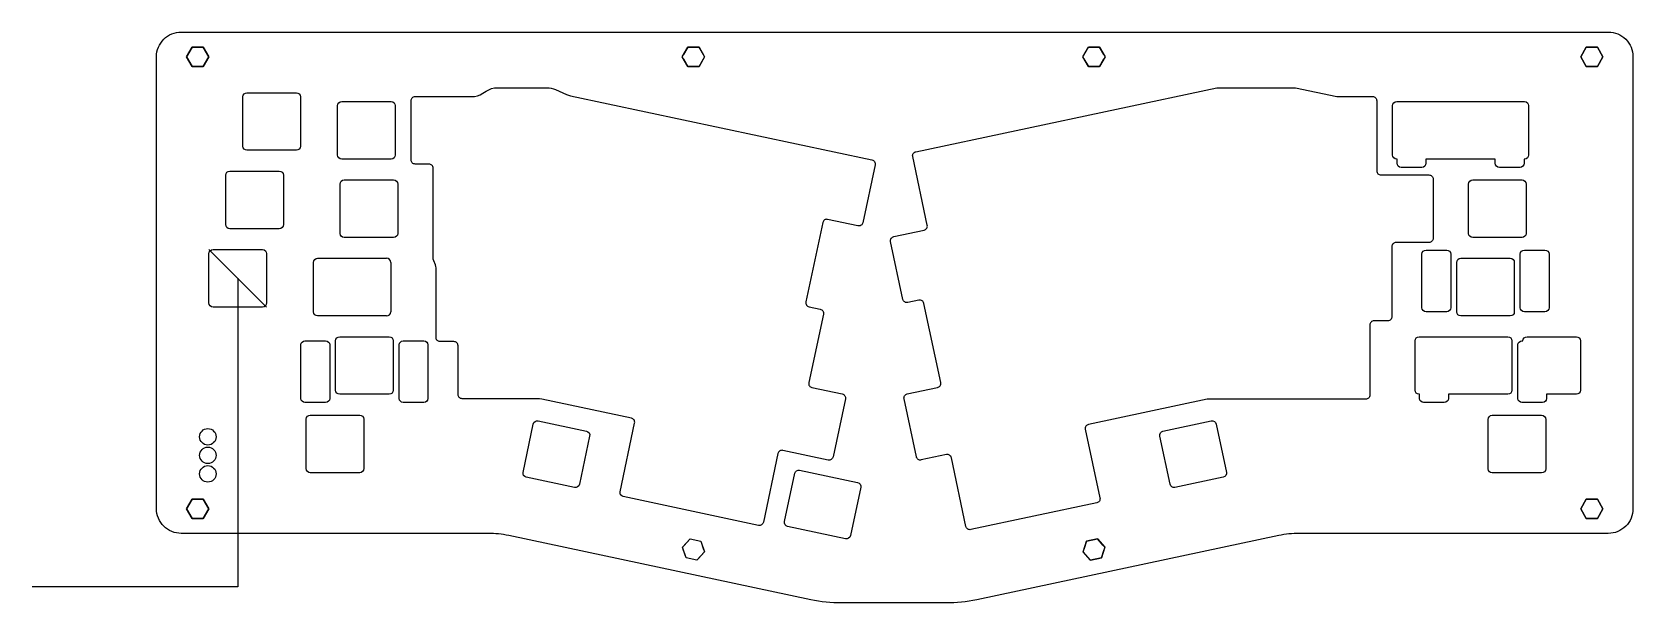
# Model space of a CAD drawing. Header units: millimetres. Extents: x 0 to 389, y -4 to 135.
import ezdxf

# ---------------------------------------------------------------- set-up
doc = ezdxf.new("R2010")
doc.units = ezdxf.units.MM
doc.layers.get('0').update_dxf_attribs({"linetype": 'CONTINUOUS'})

msp = doc.modelspace()

# ---------------------------------------------------------------- linework, layer by layer
for p, q in [((38.89, 131.2), (37.54, 128.85)), ((37.54, 128.85), (38.89, 126.5)), ((41.61, 131.2), (38.89, 131.2)), ((42.96, 128.85), (41.61, 131.2)), ((41.61, 126.5), (42.96, 128.85)), ((159.36, 131.2), (158.29, 129.35)), ((159.36, 131.2), (158.29, 129.35)), ((162.08, 131.2), (159.36, 131.2)), ((162.08, 131.2), (159.36, 131.2)), ((163.14, 129.35), (162.08, 131.2)), ((163.14, 129.35), (162.08, 131.2)), ((259.38, 131.2), (256.66, 131.2)), ((259.38, 131.2), (256.66, 131.2)), ((260.45, 129.35), (259.38, 131.2)), ((260.45, 129.35), (259.38, 131.2)), ((377.63, 131.2), (376.28, 128.85)), ((376.28, 128.85), (377.63, 126.5)), ((380.35, 131.2), (377.63, 131.2)), ((381.7, 128.85), (380.35, 131.2)), ((380.35, 126.5), (381.7, 128.85)), ((38.89, 126.5), (41.61, 126.5)), ((158.29, 128.35), (159.36, 126.5)), ((158.29, 128.35), (159.36, 126.5)), ((159.36, 126.5), (162.08, 126.5)), ((159.36, 126.5), (162.08, 126.5)), ((162.08, 126.5), (163.14, 128.35)), ((162.08, 126.5), (163.14, 128.35)), ((255.6, 128.35), (256.66, 126.5)), ((256.66, 126.5), (259.38, 126.5)), ((256.66, 126.5), (259.38, 126.5)), ((259.38, 126.5), (260.45, 128.35)), ((259.38, 126.5), (260.45, 128.35)), ((377.63, 126.5), (380.35, 126.5)), ((51.23, 107.1), (51.23, 119.1)), ((51.23, 107.1), (51.23, 119.1)), ((52.23, 120.1), (64.23, 120.1)), ((52.23, 120.1), (64.23, 120.1)), ((65.23, 119.1), (65.23, 107.1)), ((65.23, 119.1), (65.23, 107.1)), ((74.25, 104.96), (74.25, 116.96)), ((74.25, 104.96), (74.25, 116.96)), ((75.25, 117.96), (87.25, 117.96)), ((75.25, 117.96), (87.25, 117.96)), ((88.25, 116.96), (88.25, 104.96)), ((88.25, 116.96), (88.25, 104.96)), ((330.58, 104.96), (330.58, 116.96)), ((330.58, 104.96), (330.58, 116.96)), ((331.58, 117.96), (362.63, 117.96)), ((331.58, 117.96), (362.63, 117.96)), ((363.63, 116.96), (363.63, 104.96)), ((363.63, 116.96), (363.63, 104.96)), ((64.23, 106.1), (52.23, 106.1)), ((64.23, 106.1), (52.23, 106.1)), ((87.25, 103.96), (75.25, 103.96)), ((87.25, 103.96), (75.25, 103.96)), ((331.67, 103.96), (331.58, 103.96)), ((331.67, 103.96), (331.58, 103.96)), ((331.67, 102.96), (331.67, 103.96)), ((331.67, 102.96), (331.67, 103.96)), ((337.67, 101.96), (332.67, 101.96)), ((337.67, 101.96), (332.67, 101.96)), ((338.67, 103.96), (338.67, 102.96)), ((355.54, 103.96), (338.67, 103.96)), ((338.67, 103.96), (338.67, 102.96)), ((355.54, 103.96), (338.67, 103.96)), ((355.54, 102.96), (355.54, 103.96)), ((355.54, 102.96), (355.54, 103.96)), ((361.54, 101.96), (356.54, 101.96)), ((361.54, 101.96), (356.54, 101.96)), ((362.54, 103.96), (362.54, 102.96)), ((362.63, 103.96), (362.54, 103.96)), ((362.54, 103.96), (362.54, 102.96)), ((362.63, 103.96), (362.54, 103.96)), ((47.07, 88.05), (47.07, 100.05)), ((47.07, 88.05), (47.07, 100.05)), ((48.07, 101.05), (60.07, 101.05)), ((48.07, 101.05), (60.07, 101.05)), ((61.07, 100.05), (61.07, 88.05)), ((61.07, 100.05), (61.07, 88.05)), ((74.85, 85.91), (74.85, 97.91)), ((74.85, 85.91), (74.85, 97.91)), ((75.85, 98.91), (87.85, 98.91)), ((75.85, 98.91), (87.85, 98.91)), ((88.85, 97.91), (88.85, 85.91)), ((88.85, 97.91), (88.85, 85.91)), ((349.04, 85.91), (349.04, 97.91)), ((349.04, 85.91), (349.04, 97.91)), ((350.04, 98.91), (362.04, 98.91)), ((350.04, 98.91), (362.04, 98.91)), ((363.04, 97.91), (363.04, 85.91)), ((363.04, 97.91), (363.04, 85.91)), ((60.07, 87.05), (48.07, 87.05)), ((60.07, 87.05), (48.07, 87.05)), ((43, 82), (57, 68)), ((44, 82), (56, 82)), ((44, 82), (56, 82)), ((87.85, 84.91), (75.85, 84.91)), ((87.85, 84.91), (75.85, 84.91)), ((338.72, 81.86), (343.72, 81.86)), ((338.72, 81.86), (343.72, 81.86)), ((362.04, 84.91), (350.04, 84.91)), ((362.04, 84.91), (350.04, 84.91)), ((362.6, 81.86), (367.6, 81.86)), ((362.6, 81.86), (367.6, 81.86)), ((43, 69), (43, 81)), ((43, 69), (43, 81)), ((57, 81), (57, 69)), ((57, 81), (57, 69)), ((68.4, 66.86), (68.4, 78.86)), ((68.4, 66.86), (68.4, 78.86)), ((69.4, 79.86), (86.16, 79.86)), ((69.4, 79.86), (86.16, 79.86)), ((87.16, 78.86), (87.16, 66.86)), ((87.16, 78.86), (87.16, 66.86)), ((337.72, 67.86), (337.72, 80.86)), ((337.72, 67.86), (337.72, 80.86)), ((344.72, 80.86), (344.72, 67.86)), ((344.72, 80.86), (344.72, 67.86)), ((346.16, 66.86), (346.16, 78.86)), ((346.16, 66.86), (346.16, 78.86)), ((347.16, 79.86), (359.16, 79.86)), ((347.16, 79.86), (359.16, 79.86)), ((360.16, 78.86), (360.16, 66.86)), ((360.16, 78.86), (360.16, 66.86)), ((361.6, 67.86), (361.6, 80.86)), ((361.6, 67.86), (361.6, 80.86)), ((368.6, 80.86), (368.6, 67.86)), ((368.6, 80.86), (368.6, 67.86)), ((50, 75), (50, 0)), ((56, 68), (44, 68)), ((56, 68), (44, 68)), ((343.72, 66.86), (338.72, 66.86)), ((343.72, 66.86), (338.72, 66.86)), ((367.6, 66.86), (362.6, 66.86)), ((367.6, 66.86), (362.6, 66.86)), ((86.16, 65.86), (69.4, 65.86)), ((86.16, 65.86), (69.4, 65.86)), ((359.16, 65.86), (347.16, 65.86)), ((359.16, 65.86), (347.16, 65.86)), ((65.32, 45.81), (65.32, 58.81)), ((65.32, 45.81), (65.32, 58.81)), ((66.32, 59.81), (71.32, 59.81)), ((66.32, 59.81), (71.32, 59.81)), ((72.32, 58.81), (72.32, 45.81)), ((72.32, 58.81), (72.32, 45.81)), ((73.76, 47.81), (73.76, 59.81)), ((73.76, 47.81), (73.76, 59.81)), ((74.76, 60.81), (86.76, 60.81)), ((74.76, 60.81), (86.76, 60.81)), ((87.76, 59.81), (87.76, 47.81)), ((87.76, 59.81), (87.76, 47.81)), ((89.2, 45.81), (89.2, 58.81)), ((89.2, 45.81), (89.2, 58.81)), ((90.2, 59.81), (95.2, 59.81)), ((90.2, 59.81), (95.2, 59.81)), ((96.2, 58.81), (96.2, 45.81)), ((96.2, 58.81), (96.2, 45.81)), ((336.05, 47.81), (336.05, 59.81)), ((336.05, 47.81), (336.05, 59.81)), ((337.05, 60.81), (358.57, 60.81)), ((337.05, 60.81), (358.57, 60.81)), ((359.57, 59.81), (359.57, 47.81)), ((359.57, 59.81), (359.57, 47.81)), ((361.01, 45.81), (361.01, 58.81)), ((361.01, 45.81), (361.01, 58.81)), ((362.01, 59.81), (362.24, 59.81)), ((362.01, 59.81), (362.24, 59.81)), ((363.24, 60.81), (375.24, 60.81)), ((363.24, 60.81), (375.24, 60.81)), ((376.24, 59.81), (376.24, 47.81)), ((376.24, 59.81), (376.24, 47.81)), ((86.76, 46.81), (74.76, 46.81)), ((86.76, 46.81), (74.76, 46.81)), ((337.13, 46.81), (337.05, 46.81)), ((337.13, 46.81), (337.05, 46.81)), ((337.13, 45.81), (337.13, 46.81)), ((337.13, 45.81), (337.13, 46.81)), ((358.57, 46.81), (344.13, 46.81)), ((344.13, 46.81), (344.13, 45.81)), ((344.13, 46.81), (344.13, 45.81)), ((358.57, 46.81), (344.13, 46.81)), ((375.24, 46.81), (368.01, 46.81)), ((368.01, 46.81), (368.01, 45.81)), ((368.01, 46.81), (368.01, 45.81)), ((375.24, 46.81), (368.01, 46.81)), ((71.32, 44.81), (66.32, 44.81)), ((71.32, 44.81), (66.32, 44.81)), ((95.2, 44.81), (90.2, 44.81)), ((95.2, 44.81), (90.2, 44.81)), ((343.13, 44.81), (338.13, 44.81)), ((343.13, 44.81), (338.13, 44.81)), ((367.01, 44.81), (362.01, 44.81)), ((367.01, 44.81), (362.01, 44.81)), ((66.62, 28.76), (66.62, 40.76)), ((66.62, 28.76), (66.62, 40.76)), ((67.62, 41.76), (79.62, 41.76)), ((67.62, 41.76), (79.62, 41.76)), ((80.62, 40.76), (80.62, 28.76)), ((80.62, 40.76), (80.62, 28.76)), ((119.31, 27.85), (121.8, 39.58)), ((119.31, 27.85), (121.8, 39.58)), ((122.99, 40.35), (134.72, 37.86)), ((122.99, 40.35), (134.72, 37.86)), ((274.79, 37.86), (286.52, 40.35)), ((274.79, 37.86), (286.52, 40.35)), ((287.71, 39.58), (290.2, 27.85)), ((287.71, 39.58), (290.2, 27.85)), ((353.8, 28.71), (353.8, 40.71)), ((353.8, 28.71), (353.8, 40.71)), ((354.8, 41.71), (366.8, 41.71)), ((354.8, 41.71), (366.8, 41.71)), ((367.8, 40.71), (367.8, 28.71)), ((367.8, 40.71), (367.8, 28.71)), ((135.49, 36.67), (133, 24.94)), ((135.49, 36.67), (133, 24.94)), ((276.51, 24.94), (274.02, 36.67)), ((276.51, 24.94), (274.02, 36.67)), ((79.62, 27.76), (67.62, 27.76)), ((79.62, 27.76), (67.62, 27.76)), ((182.83, 15.88), (185.32, 27.62)), ((182.83, 15.88), (185.32, 27.62)), ((186.51, 28.39), (200.57, 25.4)), ((186.51, 28.39), (200.57, 25.4)), ((366.8, 27.71), (354.8, 27.71)), ((366.8, 27.71), (354.8, 27.71)), ((131.81, 24.17), (120.08, 26.66)), ((131.81, 24.17), (120.08, 26.66)), ((201.34, 24.21), (198.85, 12.48)), ((201.34, 24.21), (198.85, 12.48)), ((289.43, 26.66), (277.7, 24.17)), ((289.43, 26.66), (277.7, 24.17)), ((38.89, 21.36), (37.54, 19.01)), ((41.61, 21.36), (38.89, 21.36)), ((42.96, 19.01), (41.61, 21.36)), ((377.63, 21.36), (376.28, 19.01)), ((380.35, 21.36), (377.63, 21.36)), ((381.7, 19.01), (380.35, 21.36)), ((37.54, 19.01), (38.89, 16.66)), ((38.89, 16.66), (41.61, 16.66)), ((41.61, 16.66), (42.96, 19.01)), ((376.28, 19.01), (377.63, 16.66)), ((377.63, 16.66), (380.35, 16.66)), ((380.35, 16.66), (381.7, 19.01)), ((197.66, 11.71), (183.6, 14.7)), ((197.66, 11.71), (183.6, 14.7)), ((158.9, 7.06), (158.24, 9.09)), ((158.9, 7.06), (158.24, 9.09)), ((158.45, 10.07), (159.88, 11.66)), ((158.45, 10.07), (159.88, 11.66)), ((159.88, 11.66), (162.53, 11.09)), ((159.88, 11.66), (162.53, 11.09)), ((162.99, 8.08), (161.56, 6.5)), ((162.99, 8.08), (161.56, 6.5)), ((162.53, 11.09), (163.19, 9.06)), ((162.53, 11.09), (163.19, 9.06)), ((256.21, 11.09), (255.55, 9.06)), ((256.21, 11.09), (255.55, 9.06)), ((255.75, 8.08), (257.18, 6.5)), ((255.75, 8.08), (257.18, 6.5)), ((258.86, 11.66), (256.21, 11.09)), ((258.86, 11.66), (256.21, 11.09)), ((260.29, 10.07), (258.86, 11.66)), ((260.29, 10.07), (258.86, 11.66)), ((259.84, 7.06), (260.5, 9.09)), ((259.84, 7.06), (260.5, 9.09)), ((161.56, 6.5), (158.9, 7.06)), ((161.56, 6.5), (158.9, 7.06)), ((257.18, 6.5), (259.84, 7.06)), ((257.18, 6.5), (259.84, 7.06)), ((50, 0), (0, 0))]:
    msp.add_line(p, q)
for points in [[(382.99, 134.85, -0.414214), (388.99, 128.85), (388.99, 19.01, -0.414214), (382.99, 13.01), (307.91, 13.01, 0.052408), (302.92, 12.49), (229.54, -3.11, -0.052408), (222.05, -3.9), (196.69, -3.9, -0.052408), (189.2, -3.11), (115.82, 12.49, 0.052408), (110.83, 13.01), (36.25, 13.01, -0.414214), (30.25, 19.01), (30.25, 128.85, -0.414214), (36.25, 134.85)], [(145.65, 41), (123.85, 45.64), (123.33, 45.75), (104.51, 45.75, -0.414214), (103.51, 46.75), (103.51, 58.61, 0.414214), (102.51, 59.61), (99.16, 59.61, -0.414214), (98.16, 60.61), (98.16, 77.51, 0.096289), (98.01, 78.25), (97.61, 79.27, -0.096289), (97.46, 80.02), (97.46, 101.76, 0.414214), (96.46, 102.76), (93.1, 102.76, -0.414214), (92.1, 103.76), (92.1, 118.16, -0.414214), (93.1, 119.16), (106.81, 119.16, 0.144964), (109.53, 119.97), (110.34, 120.49, -0.144964), (113.07, 121.3), (125.13, 121.3, -0.104992), (127.16, 120.87), (129.86, 119.67, 0.052296), (130.85, 119.35), (204.09, 103.78, -0.414214), (204.86, 102.6), (201.86, 88.51, -0.414214), (200.68, 87.74), (193.32, 89.31, 0.414214), (192.13, 88.54), (188.03, 69.26, 0.414214), (188.8, 68.08), (191.51, 67.5, -0.414214), (192.28, 66.32), (188.73, 49.64, 0.414214), (189.5, 48.45), (196.86, 46.89, -0.414214), (197.63, 45.71), (194.63, 31.61, -0.414214), (193.45, 30.84), (182.44, 33.18, 0.414214), (181.25, 32.41), (177.71, 15.74, -0.414254), (176.52, 14.97), (143.64, 21.96, -0.414173), (142.87, 23.15), (146.42, 39.82, 0.414214)], [(339.42, 83.71), (331.41, 83.71, 0.414214), (330.41, 82.71), (330.41, 65.66, -0.414214), (329.41, 64.66), (326.05, 64.66, 0.414214), (325.05, 63.66), (325.05, 46.61, -0.414214), (324.05, 45.61), (285.5, 45.61), (256.7, 39.49, 0.414214), (255.92, 38.3), (259.47, 21.62, -0.414214), (258.7, 20.43), (228.11, 13.93, -0.414214), (226.92, 14.7), (223.38, 31.38, 0.414214), (222.19, 32.15), (216.06, 30.85, -0.414214), (214.88, 31.62), (211.88, 45.71, -0.414214), (212.65, 46.89), (220.01, 48.46, 0.414214), (220.78, 49.64), (216.69, 68.91, 0.414214), (215.5, 69.68), (212.8, 69.11, -0.414214), (211.62, 69.88), (208.62, 83.97, -0.414214), (209.39, 85.15), (216.75, 86.72, 0.414214), (217.52, 87.9), (213.98, 104.58, -0.414214), (214.75, 105.76), (287.85, 121.3), (306.98, 121.3), (317.01, 119.16), (325.73, 119.16, -0.414214), (326.73, 118.16), (326.73, 101.11, 0.414214), (327.73, 100.11), (339.42, 100.11, -0.414214), (340.42, 99.11), (340.42, 84.71, -0.414214)]]:
    msp.add_lwpolyline(points, format="xyb", close=True)
for points in [[(37.54, 128.85), (38.89, 131.2), (41.61, 131.2), (42.96, 128.85), (41.61, 126.5), (38.89, 126.5)], [(162.08, 131.2), (163.43, 128.85), (162.08, 126.5), (159.36, 126.5), (158, 128.85), (159.36, 131.2)], [(259.38, 131.2), (260.74, 128.85), (259.38, 126.5), (256.66, 126.5), (255.31, 128.85), (256.66, 131.2)], [(377.63, 131.2), (380.35, 131.2), (381.7, 128.85), (380.35, 126.5), (377.63, 126.5), (376.28, 128.85)], [(42.96, 19.01), (41.61, 16.66), (38.89, 16.66), (37.54, 19.01), (38.89, 21.36), (41.61, 21.36)], [(381.7, 19.01), (380.35, 16.66), (377.63, 16.66), (376.28, 19.01), (377.63, 21.36), (380.35, 21.36)], [(162.53, 11.09), (163.37, 8.51), (161.56, 6.5), (158.9, 7.06), (158.06, 9.64), (159.88, 11.66)], [(258.86, 11.66), (260.68, 9.64), (259.84, 7.06), (257.18, 6.5), (255.37, 8.51), (256.21, 11.09)]]:
    msp.add_lwpolyline(points, close=True)
for centre in [(42.72, 36.48), (42.72, 36.48), (42.72, 31.98), (42.72, 31.98), (42.72, 27.48), (42.72, 27.48)]:
    msp.add_circle(centre, 2)
for centre, start, end in [((86.16, 78.86), 0, 90), ((86.16, 78.86), 0, 90), ((86.16, 66.86), -90, 0), ((86.16, 66.86), -90, 0)]:
    msp.add_arc(centre, 1, start, end)
for points in [[(51.23, 119.1), (51.23, 119.65), (51.68, 120.1), (52.23, 120.1)], [(51.23, 119.1), (51.23, 119.65), (51.68, 120.1), (52.23, 120.1)], [(64.23, 120.1), (64.78, 120.1), (65.23, 119.65), (65.23, 119.1)], [(64.23, 120.1), (64.78, 120.1), (65.23, 119.65), (65.23, 119.1)], [(74.25, 116.96), (74.25, 117.51), (74.7, 117.96), (75.25, 117.96)], [(74.25, 116.96), (74.25, 117.51), (74.7, 117.96), (75.25, 117.96)], [(87.25, 117.96), (87.8, 117.96), (88.25, 117.51), (88.25, 116.96)], [(87.25, 117.96), (87.8, 117.96), (88.25, 117.51), (88.25, 116.96)], [(330.58, 116.96), (330.58, 117.51), (331.03, 117.96), (331.58, 117.96)], [(330.58, 116.96), (330.58, 117.51), (331.03, 117.96), (331.58, 117.96)], [(362.63, 117.96), (363.18, 117.96), (363.63, 117.51), (363.63, 116.96)], [(362.63, 117.96), (363.18, 117.96), (363.63, 117.51), (363.63, 116.96)], [(52.23, 106.1), (51.68, 106.1), (51.23, 106.55), (51.23, 107.1)], [(52.23, 106.1), (51.68, 106.1), (51.23, 106.55), (51.23, 107.1)], [(65.23, 107.1), (65.23, 106.55), (64.78, 106.1), (64.23, 106.1)], [(65.23, 107.1), (65.23, 106.55), (64.78, 106.1), (64.23, 106.1)], [(75.25, 103.96), (74.7, 103.96), (74.25, 104.41), (74.25, 104.96)], [(75.25, 103.96), (74.7, 103.96), (74.25, 104.41), (74.25, 104.96)], [(88.25, 104.96), (88.25, 104.41), (87.8, 103.96), (87.25, 103.96)], [(88.25, 104.96), (88.25, 104.41), (87.8, 103.96), (87.25, 103.96)], [(331.58, 103.96), (331.03, 103.96), (330.58, 104.41), (330.58, 104.96)], [(331.58, 103.96), (331.03, 103.96), (330.58, 104.41), (330.58, 104.96)], [(332.67, 101.96), (332.11, 101.96), (331.67, 102.41), (331.67, 102.96)], [(332.67, 101.96), (332.11, 101.96), (331.67, 102.41), (331.67, 102.96)], [(338.67, 102.96), (338.67, 102.41), (338.22, 101.96), (337.67, 101.96)], [(338.67, 102.96), (338.67, 102.41), (338.22, 101.96), (337.67, 101.96)], [(356.54, 101.96), (355.99, 101.96), (355.54, 102.41), (355.54, 102.96)], [(356.54, 101.96), (355.99, 101.96), (355.54, 102.41), (355.54, 102.96)], [(362.54, 102.96), (362.54, 102.41), (362.1, 101.96), (361.54, 101.96)], [(362.54, 102.96), (362.54, 102.41), (362.1, 101.96), (361.54, 101.96)], [(363.63, 104.96), (363.63, 104.41), (363.18, 103.96), (362.63, 103.96)], [(363.63, 104.96), (363.63, 104.41), (363.18, 103.96), (362.63, 103.96)], [(47.07, 100.05), (47.07, 100.6), (47.52, 101.05), (48.07, 101.05)], [(47.07, 100.05), (47.07, 100.6), (47.52, 101.05), (48.07, 101.05)], [(60.07, 101.05), (60.62, 101.05), (61.07, 100.6), (61.07, 100.05)], [(60.07, 101.05), (60.62, 101.05), (61.07, 100.6), (61.07, 100.05)], [(74.85, 97.91), (74.85, 98.46), (75.3, 98.91), (75.85, 98.91)], [(74.85, 97.91), (74.85, 98.46), (75.3, 98.91), (75.85, 98.91)], [(87.85, 98.91), (88.4, 98.91), (88.85, 98.46), (88.85, 97.91)], [(87.85, 98.91), (88.4, 98.91), (88.85, 98.46), (88.85, 97.91)], [(349.04, 97.91), (349.04, 98.46), (349.49, 98.91), (350.04, 98.91)], [(349.04, 97.91), (349.04, 98.46), (349.49, 98.91), (350.04, 98.91)], [(362.04, 98.91), (362.59, 98.91), (363.04, 98.46), (363.04, 97.91)], [(362.04, 98.91), (362.59, 98.91), (363.04, 98.46), (363.04, 97.91)], [(48.07, 87.05), (47.52, 87.05), (47.07, 87.5), (47.07, 88.05)], [(48.07, 87.05), (47.52, 87.05), (47.07, 87.5), (47.07, 88.05)], [(61.07, 88.05), (61.07, 87.5), (60.62, 87.05), (60.07, 87.05)], [(61.07, 88.05), (61.07, 87.5), (60.62, 87.05), (60.07, 87.05)], [(75.85, 84.91), (75.3, 84.91), (74.85, 85.36), (74.85, 85.91)], [(75.85, 84.91), (75.3, 84.91), (74.85, 85.36), (74.85, 85.91)], [(88.85, 85.91), (88.85, 85.36), (88.4, 84.91), (87.85, 84.91)], [(88.85, 85.91), (88.85, 85.36), (88.4, 84.91), (87.85, 84.91)], [(350.04, 84.91), (349.49, 84.91), (349.04, 85.36), (349.04, 85.91)], [(350.04, 84.91), (349.49, 84.91), (349.04, 85.36), (349.04, 85.91)], [(363.04, 85.91), (363.04, 85.36), (362.59, 84.91), (362.04, 84.91)], [(363.04, 85.91), (363.04, 85.36), (362.59, 84.91), (362.04, 84.91)], [(43, 81), (43, 81.55), (43.45, 82), (44, 82)], [(43, 81), (43, 81.55), (43.45, 82), (44, 82)], [(56, 82), (56.55, 82), (57, 81.55), (57, 81)], [(56, 82), (56.55, 82), (57, 81.55), (57, 81)], [(337.72, 80.86), (337.72, 81.41), (338.17, 81.86), (338.72, 81.86)], [(337.72, 80.86), (337.72, 81.41), (338.17, 81.86), (338.72, 81.86)], [(343.72, 81.86), (344.27, 81.86), (344.72, 81.41), (344.72, 80.86)], [(343.72, 81.86), (344.27, 81.86), (344.72, 81.41), (344.72, 80.86)], [(361.6, 80.86), (361.6, 81.41), (362.05, 81.86), (362.6, 81.86)], [(361.6, 80.86), (361.6, 81.41), (362.05, 81.86), (362.6, 81.86)], [(367.6, 81.86), (368.15, 81.86), (368.6, 81.41), (368.6, 80.86)], [(367.6, 81.86), (368.15, 81.86), (368.6, 81.41), (368.6, 80.86)], [(68.4, 78.86), (68.4, 79.41), (68.85, 79.86), (69.4, 79.86)], [(68.4, 78.86), (68.4, 79.41), (68.85, 79.86), (69.4, 79.86)], [(346.16, 78.86), (346.16, 79.41), (346.61, 79.86), (347.16, 79.86)], [(346.16, 78.86), (346.16, 79.41), (346.61, 79.86), (347.16, 79.86)], [(359.16, 79.86), (359.71, 79.86), (360.16, 79.41), (360.16, 78.86)], [(359.16, 79.86), (359.71, 79.86), (360.16, 79.41), (360.16, 78.86)], [(44, 68), (43.45, 68), (43, 68.45), (43, 69)], [(44, 68), (43.45, 68), (43, 68.45), (43, 69)], [(57, 69), (57, 68.45), (56.55, 68), (56, 68)], [(57, 69), (57, 68.45), (56.55, 68), (56, 68)], [(69.4, 65.86), (68.85, 65.86), (68.4, 66.31), (68.4, 66.86)], [(69.4, 65.86), (68.85, 65.86), (68.4, 66.31), (68.4, 66.86)], [(338.72, 66.86), (338.17, 66.86), (337.72, 67.31), (337.72, 67.86)], [(338.72, 66.86), (338.17, 66.86), (337.72, 67.31), (337.72, 67.86)], [(344.72, 67.86), (344.72, 67.31), (344.27, 66.86), (343.72, 66.86)], [(344.72, 67.86), (344.72, 67.31), (344.27, 66.86), (343.72, 66.86)], [(347.16, 65.86), (346.61, 65.86), (346.16, 66.31), (346.16, 66.86)], [(347.16, 65.86), (346.61, 65.86), (346.16, 66.31), (346.16, 66.86)], [(360.16, 66.86), (360.16, 66.31), (359.71, 65.86), (359.16, 65.86)], [(360.16, 66.86), (360.16, 66.31), (359.71, 65.86), (359.16, 65.86)], [(362.6, 66.86), (362.05, 66.86), (361.6, 67.31), (361.6, 67.86)], [(362.6, 66.86), (362.05, 66.86), (361.6, 67.31), (361.6, 67.86)], [(368.6, 67.86), (368.6, 67.31), (368.15, 66.86), (367.6, 66.86)], [(368.6, 67.86), (368.6, 67.31), (368.15, 66.86), (367.6, 66.86)], [(65.32, 58.81), (65.32, 59.36), (65.77, 59.81), (66.32, 59.81)], [(65.32, 58.81), (65.32, 59.36), (65.77, 59.81), (66.32, 59.81)], [(71.32, 59.81), (71.87, 59.81), (72.32, 59.36), (72.32, 58.81)], [(71.32, 59.81), (71.87, 59.81), (72.32, 59.36), (72.32, 58.81)], [(73.76, 59.81), (73.76, 60.36), (74.21, 60.81), (74.76, 60.81)], [(73.76, 59.81), (73.76, 60.36), (74.21, 60.81), (74.76, 60.81)], [(86.76, 60.81), (87.31, 60.81), (87.76, 60.36), (87.76, 59.81)], [(86.76, 60.81), (87.31, 60.81), (87.76, 60.36), (87.76, 59.81)], [(89.2, 58.81), (89.2, 59.36), (89.65, 59.81), (90.2, 59.81)], [(89.2, 58.81), (89.2, 59.36), (89.65, 59.81), (90.2, 59.81)], [(95.2, 59.81), (95.75, 59.81), (96.2, 59.36), (96.2, 58.81)], [(95.2, 59.81), (95.75, 59.81), (96.2, 59.36), (96.2, 58.81)], [(336.05, 59.81), (336.05, 60.36), (336.49, 60.81), (337.05, 60.81)], [(336.05, 59.81), (336.05, 60.36), (336.49, 60.81), (337.05, 60.81)], [(358.57, 60.81), (359.12, 60.81), (359.57, 60.36), (359.57, 59.81)], [(358.57, 60.81), (359.12, 60.81), (359.57, 60.36), (359.57, 59.81)], [(361.01, 58.81), (361.01, 59.36), (361.46, 59.81), (362.01, 59.81)], [(361.01, 58.81), (361.01, 59.36), (361.46, 59.81), (362.01, 59.81)], [(362.24, 59.81), (362.24, 60.36), (362.69, 60.81), (363.24, 60.81)], [(362.24, 59.81), (362.24, 60.36), (362.69, 60.81), (363.24, 60.81)], [(375.24, 60.81), (375.79, 60.81), (376.24, 60.36), (376.24, 59.81)], [(375.24, 60.81), (375.79, 60.81), (376.24, 60.36), (376.24, 59.81)], [(74.76, 46.81), (74.21, 46.81), (73.76, 47.26), (73.76, 47.81)], [(74.76, 46.81), (74.21, 46.81), (73.76, 47.26), (73.76, 47.81)], [(87.76, 47.81), (87.76, 47.26), (87.31, 46.81), (86.76, 46.81)], [(87.76, 47.81), (87.76, 47.26), (87.31, 46.81), (86.76, 46.81)], [(337.05, 46.81), (336.49, 46.81), (336.05, 47.26), (336.05, 47.81)], [(337.05, 46.81), (336.49, 46.81), (336.05, 47.26), (336.05, 47.81)], [(359.57, 47.81), (359.57, 47.26), (359.12, 46.81), (358.57, 46.81)], [(359.57, 47.81), (359.57, 47.26), (359.12, 46.81), (358.57, 46.81)], [(376.24, 47.81), (376.24, 47.26), (375.79, 46.81), (375.24, 46.81)], [(376.24, 47.81), (376.24, 47.26), (375.79, 46.81), (375.24, 46.81)], [(66.32, 44.81), (65.77, 44.81), (65.32, 45.26), (65.32, 45.81)], [(66.32, 44.81), (65.77, 44.81), (65.32, 45.26), (65.32, 45.81)], [(72.32, 45.81), (72.32, 45.26), (71.87, 44.81), (71.32, 44.81)], [(72.32, 45.81), (72.32, 45.26), (71.87, 44.81), (71.32, 44.81)], [(90.2, 44.81), (89.65, 44.81), (89.2, 45.26), (89.2, 45.81)], [(90.2, 44.81), (89.65, 44.81), (89.2, 45.26), (89.2, 45.81)], [(96.2, 45.81), (96.2, 45.26), (95.75, 44.81), (95.2, 44.81)], [(96.2, 45.81), (96.2, 45.26), (95.75, 44.81), (95.2, 44.81)], [(338.13, 44.81), (337.58, 44.81), (337.13, 45.26), (337.13, 45.81)], [(338.13, 44.81), (337.58, 44.81), (337.13, 45.26), (337.13, 45.81)], [(344.13, 45.81), (344.13, 45.26), (343.68, 44.81), (343.13, 44.81)], [(344.13, 45.81), (344.13, 45.26), (343.68, 44.81), (343.13, 44.81)], [(362.01, 44.81), (361.46, 44.81), (361.01, 45.26), (361.01, 45.81)], [(362.01, 44.81), (361.46, 44.81), (361.01, 45.26), (361.01, 45.81)], [(368.01, 45.81), (368.01, 45.26), (367.56, 44.81), (367.01, 44.81)], [(368.01, 45.81), (368.01, 45.26), (367.56, 44.81), (367.01, 44.81)], [(66.62, 40.76), (66.62, 41.31), (67.07, 41.76), (67.62, 41.76)], [(66.62, 40.76), (66.62, 41.31), (67.07, 41.76), (67.62, 41.76)], [(79.62, 41.76), (80.17, 41.76), (80.62, 41.31), (80.62, 40.76)], [(79.62, 41.76), (80.17, 41.76), (80.62, 41.31), (80.62, 40.76)], [(121.8, 39.58), (121.92, 40.12), (122.45, 40.47), (122.99, 40.35)], [(121.8, 39.58), (121.92, 40.12), (122.45, 40.47), (122.99, 40.35)], [(286.52, 40.35), (287.06, 40.47), (287.59, 40.12), (287.71, 39.58)], [(286.52, 40.35), (287.06, 40.47), (287.59, 40.12), (287.71, 39.58)], [(353.8, 40.71), (353.8, 41.26), (354.24, 41.71), (354.8, 41.71)], [(353.8, 40.71), (353.8, 41.26), (354.24, 41.71), (354.8, 41.71)], [(366.8, 41.71), (367.35, 41.71), (367.8, 41.26), (367.8, 40.71)], [(366.8, 41.71), (367.35, 41.71), (367.8, 41.26), (367.8, 40.71)], [(134.72, 37.86), (135.26, 37.74), (135.61, 37.21), (135.49, 36.67)], [(134.72, 37.86), (135.26, 37.74), (135.61, 37.21), (135.49, 36.67)], [(274.02, 36.67), (273.9, 37.21), (274.25, 37.74), (274.79, 37.86)], [(274.02, 36.67), (273.9, 37.21), (274.25, 37.74), (274.79, 37.86)], [(67.62, 27.76), (67.07, 27.76), (66.62, 28.21), (66.62, 28.76)], [(67.62, 27.76), (67.07, 27.76), (66.62, 28.21), (66.62, 28.76)], [(80.62, 28.76), (80.62, 28.21), (80.17, 27.76), (79.62, 27.76)], [(80.62, 28.76), (80.62, 28.21), (80.17, 27.76), (79.62, 27.76)], [(120.08, 26.66), (119.54, 26.78), (119.19, 27.31), (119.31, 27.85)], [(120.08, 26.66), (119.54, 26.78), (119.19, 27.31), (119.31, 27.85)], [(185.32, 27.62), (185.44, 28.16), (185.97, 28.5), (186.51, 28.39)], [(185.32, 27.62), (185.44, 28.16), (185.97, 28.5), (186.51, 28.39)], [(290.2, 27.85), (290.32, 27.31), (289.97, 26.78), (289.43, 26.66)], [(290.2, 27.85), (290.32, 27.31), (289.97, 26.78), (289.43, 26.66)], [(354.8, 27.71), (354.24, 27.71), (353.8, 28.16), (353.8, 28.71)], [(354.8, 27.71), (354.24, 27.71), (353.8, 28.16), (353.8, 28.71)], [(367.8, 28.71), (367.8, 28.16), (367.35, 27.71), (366.8, 27.71)], [(367.8, 28.71), (367.8, 28.16), (367.35, 27.71), (366.8, 27.71)], [(133, 24.94), (132.88, 24.4), (132.35, 24.05), (131.81, 24.17)], [(133, 24.94), (132.88, 24.4), (132.35, 24.05), (131.81, 24.17)], [(200.57, 25.4), (201.11, 25.28), (201.46, 24.75), (201.34, 24.21)], [(200.57, 25.4), (201.11, 25.28), (201.46, 24.75), (201.34, 24.21)], [(277.7, 24.17), (277.16, 24.05), (276.63, 24.4), (276.51, 24.94)], [(277.7, 24.17), (277.16, 24.05), (276.63, 24.4), (276.51, 24.94)], [(183.6, 14.7), (183.06, 14.81), (182.71, 15.34), (182.83, 15.88)], [(183.6, 14.7), (183.06, 14.81), (182.71, 15.34), (182.83, 15.88)], [(198.85, 12.48), (198.73, 11.94), (198.2, 11.59), (197.66, 11.71)], [(198.85, 12.48), (198.73, 11.94), (198.2, 11.59), (197.66, 11.71)]]:
    msp.add_open_spline(points, degree=3)

doc.saveas('drawing.dxf')
